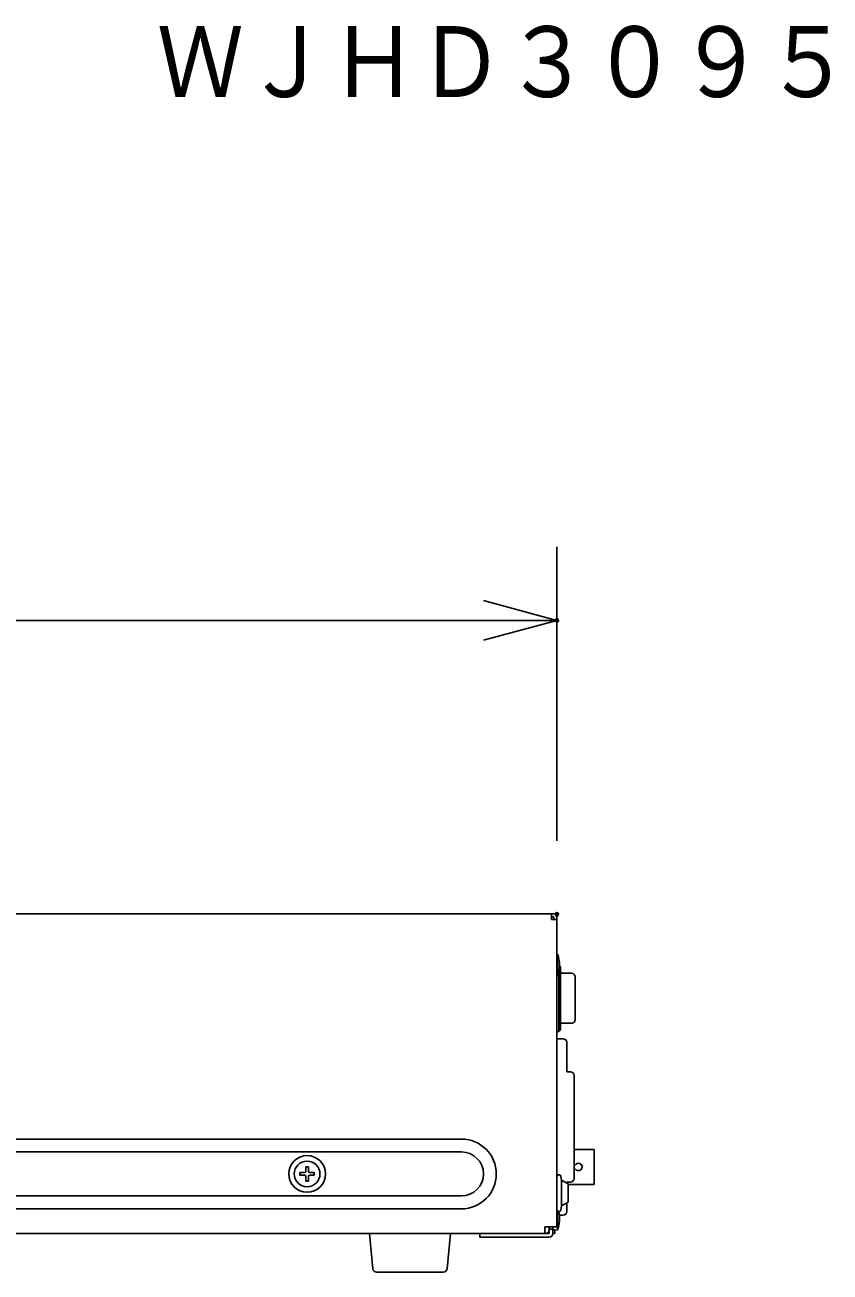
# Model space of a CAD drawing. Units: millimetres, scale not verified. Extents: x -63 to 65, y -57 to 57.
# Drawn here: x 40.51 to 62.42, y 14.73 to 48.67 of the extents above; entities that cross this region are included whole.
import ezdxf
from ezdxf.enums import TextEntityAlignment as Align

# ---------------------------------------------------------------- set-up
doc = ezdxf.new("R2010")
doc.units = ezdxf.units.MM
doc.header["$LTSCALE"] = 0.190236
doc.header["$PDMODE"] = 32
doc.header["$PDSIZE"] = 0.0951
for name, color, linetype in [('0-1_TOUROKU', 1, 'Continuous'), ('0-2_GAIKEI', 1, 'Continuous'), ('0-3_WAKU', 3, 'Continuous'), ('0-4_DEFPOINTS', 7, 'Continuous')]:
    doc.layers.add(name, color=color, linetype=linetype)
doc.styles.add('ＭＳ ゴシック', font='')
doc.styles.get('ＭＳ ゴシック').set_extended_font_data('MS Gothic')

# ---------------------------------------------------------------- blocks, each defined once
blk = doc.blocks.new('_OPEN30')
at = {"layer": '0-4_DEFPOINTS'}
blk.add_line((0, 0), (-1, 0), dxfattribs=at)
blk.add_lwpolyline([(-1, 0.26795), (0, 0), (-1, -0.26795)], dxfattribs=at)

msp = doc.modelspace()

# ---------------------------------------------------------------- linework, layer by layer
at = {"layer": '0-2_GAIKEI', "color": 7}
for p, q in [((22.8379, 24.4779), (54.908, 24.4779)), ((54.8373, 24.3272), (54.8373, 24.4779)), ((54.8373, 24.3979), (54.908, 24.3979)), ((54.988, 24.3272), (54.8373, 24.3272)), ((54.908, 24.3272), (54.908, 24.3979)), ((54.988, 24.3979), (54.988, 15.9578)), ((54.988, 24.2779), (54.988, 24.3979)), ((54.988, 15.9578), (54.988, 24.2079)), ((54.988, 23.3824), (55.0025, 23.3811)), ((55.0025, 22.7747), (55.0025, 23.3811)), ((54.988, 22.7734), (55.0025, 22.7747)), ((55.038, 22.8939), (55.038, 21.2779)), ((55.0577, 23.0581), (55.088, 23.0279)), ((55.088, 23.0279), (55.088, 21.3279)), ((55.388, 22.8579), (55.088, 22.8579)), ((55.488, 22.7579), (55.488, 21.5979)), ((55.388, 21.4979), (55.088, 21.4979)), ((55.038, 21.2779), (54.988, 21.2779)), ((55.158, 21.0779), (54.988, 21.0779)), ((55.038, 21.2779), (55.088, 21.3279)), ((55.458, 17.2779), (55.458, 20.0779)), ((55.998, 18.0629), (55.458, 18.0629)), ((55.998, 18.0629), (55.998, 17.1129)), ((55.0972, 17.3325), (55.1156, 17.2279)), ((55.1156, 17.2279), (55.298, 17.1279)), ((55.1156, 16.5279), (55.1156, 17.2279)), ((55.358, 17.1779), (55.258, 17.1779)), ((55.258, 17.1498), (55.258, 17.1779)), ((55.298, 17.1279), (55.298, 16.8779)), ((55.998, 17.1129), (55.298, 17.1129)), ((55.298, 16.8779), (55.298, 16.6279)), ((55.0025, 15.8747), (55.0025, 16.3956)), ((55.1156, 16.5279), (55.0972, 16.4233)), ((55.298, 16.6279), (55.1156, 16.5279)), ((55.258, 16.3779), (55.258, 16.606)), ((54.658, 15.9578), (54.658, 15.7779)), ((54.658, 15.9578), (54.908, 15.9578)), ((54.778, 15.9578), (54.778, 15.8979)), ((54.878, 15.9578), (54.878, 15.8979)), ((54.988, 15.9578), (54.908, 15.9578)), ((55.0521, 16.2779), (55.158, 16.2779)), ((54.658, 15.7779), (20.3579, 15.7779)), ((49.9794, 14.8184), (49.888, 15.7779)), ((52.088, 15.7779), (51.9966, 14.8184)), ((54.778, 15.7779), (52.888, 15.7779)), ((52.888, 15.7779), (52.888, 15.6779)), ((54.778, 15.6779), (52.888, 15.6779)), ((54.778, 15.7779), (54.6803, 15.7779)), ((54.878, 15.8979), (54.778, 15.8979)), ((54.778, 15.8979), (54.778, 15.7779)), ((54.878, 15.8979), (54.878, 15.7779)), ((54.928, 15.8779), (54.878, 15.8779)), ((54.928, 15.7779), (54.878, 15.7779)), ((54.928, 15.8779), (54.928, 15.7779)), ((54.928, 15.8682), (55.0025, 15.8747)), ((51.8971, 14.7279), (50.0789, 14.7279))]:
    msp.add_line(p, q, dxfattribs=at)
at = {"layer": '0-2_GAIKEI'}
for p, q in [((24.0879, 18.3479), (52.388, 18.3479)), ((24.0879, 17.9979), (52.388, 17.9979)), ((47.993, 17.4329), (47.993, 17.3629)), ((48.118, 17.4329), (47.993, 17.4329)), ((48.118, 17.3629), (47.993, 17.3629)), ((48.153, 17.5929), (48.153, 17.4679)), ((48.223, 17.5929), (48.153, 17.5929)), ((48.153, 17.3279), (48.153, 17.2029)), ((48.223, 17.5929), (48.223, 17.4679)), ((48.223, 17.3279), (48.223, 17.2029)), ((48.383, 17.4329), (48.258, 17.4329)), ((48.383, 17.3629), (48.258, 17.3629)), ((48.383, 17.4329), (48.383, 17.3629)), ((48.223, 17.2029), (48.153, 17.2029)), ((24.0879, 16.7979), (52.388, 16.7979)), ((24.0879, 16.4479), (52.388, 16.4479))]:
    msp.add_line(p, q, dxfattribs=at)
at = {"layer": '0-2_GAIKEI', "color": 7}
msp.add_lwpolyline([(55.358, 20.1779), (55.258, 20.1779), (55.258, 20.9779)], dxfattribs=at)
at = {"layer": '0-2_GAIKEI'}
for radius in [0.5, 0.35]:
    msp.add_circle((48.188, 17.3979), radius, dxfattribs=at)
at = {"layer": '0-2_GAIKEI', "color": 7}
for centre, radius, start, end in [((54.908, 24.3979), 0.08, 0, 90.00001), ((54.908, 24.3979), 0.08, 0, 90), ((54.2011, 23.0779), 0.8569, 339.27546, 20.72454), ((55.388, 22.7579), 0.1, 0, 90), ((55.388, 21.5979), 0.1, 270, 0), ((55.158, 20.9779), 0.1, 0, 90), ((55.358, 20.0779), 0.1, 0, 90), ((55.574, 17.5879), 0.099, 270, 150.30446), ((55.043, 17.3229), 0.055, 100, 180), ((55.043, 17.3229), 0.055, 10, 100), ((55.574, 17.5879), 0.099, 209.69554, 270), ((55.358, 17.2779), 0.1, 270, 0), ((55.043, 16.4328), 0.055, 180, 260), ((54.2011, 16.1779), 0.8569, 339.27546, 13.54353), ((55.043, 16.4328), 0.055, 260, 350), ((55.158, 16.3779), 0.1, 270, 0), ((54.678, 15.8779), 0.1, 270, 0), ((54.778, 15.7779), 0.1, 270, 0), ((50.0789, 14.8279), 0.1, 185.44033, 270), ((51.8971, 14.8279), 0.1, 270, 354.55967)]:
    msp.add_arc(centre, radius, start, end, dxfattribs=at)
at = {"layer": '0-2_GAIKEI'}
for centre, radius, start, end in [((52.388, 17.3979), 0.95, 270, 90), ((52.388, 17.3979), 0.6, 270, 90), ((48.118, 17.4679), 0.035, 270, 0), ((48.118, 17.3279), 0.035, 0, 90), ((48.258, 17.4679), 0.035, 180, 270), ((48.258, 17.3279), 0.035, 90, 180)]:
    msp.add_arc(centre, radius, start, end, dxfattribs=at)
at = {"layer": '0-3_WAKU'}
for p, q in [((54.988, 26.4647), (54.988, 34.4647)), ((21.9879, 32.4647), (52.988, 32.4647))]:
    msp.add_line(p, q, dxfattribs=at)
at = {"layer": '0-4_DEFPOINTS'}
for p in [(54.988, 32.4647), (54.988, 24.4647)]:
    msp.add_point(p, dxfattribs=at)

# ---------------------------------------------------------------- block references
at = {"layer": '0-3_WAKU', "xscale": 2, "yscale": 2}
msp.add_blockref('_OPEN30', (54.988, 32.4647), dxfattribs=at)

# ---------------------------------------------------------------- texts
at = {"layer": '0-1_TOUROKU', "style": 'ＭＳ ゴシック', "width": 0.9}
msp.add_text('ＷＪＨＤ３０９５', height=1.925, dxfattribs=at).set_placement((44.1, 46.13), align=Align.BOTTOM_LEFT)

doc.saveas('drawing.dxf')
